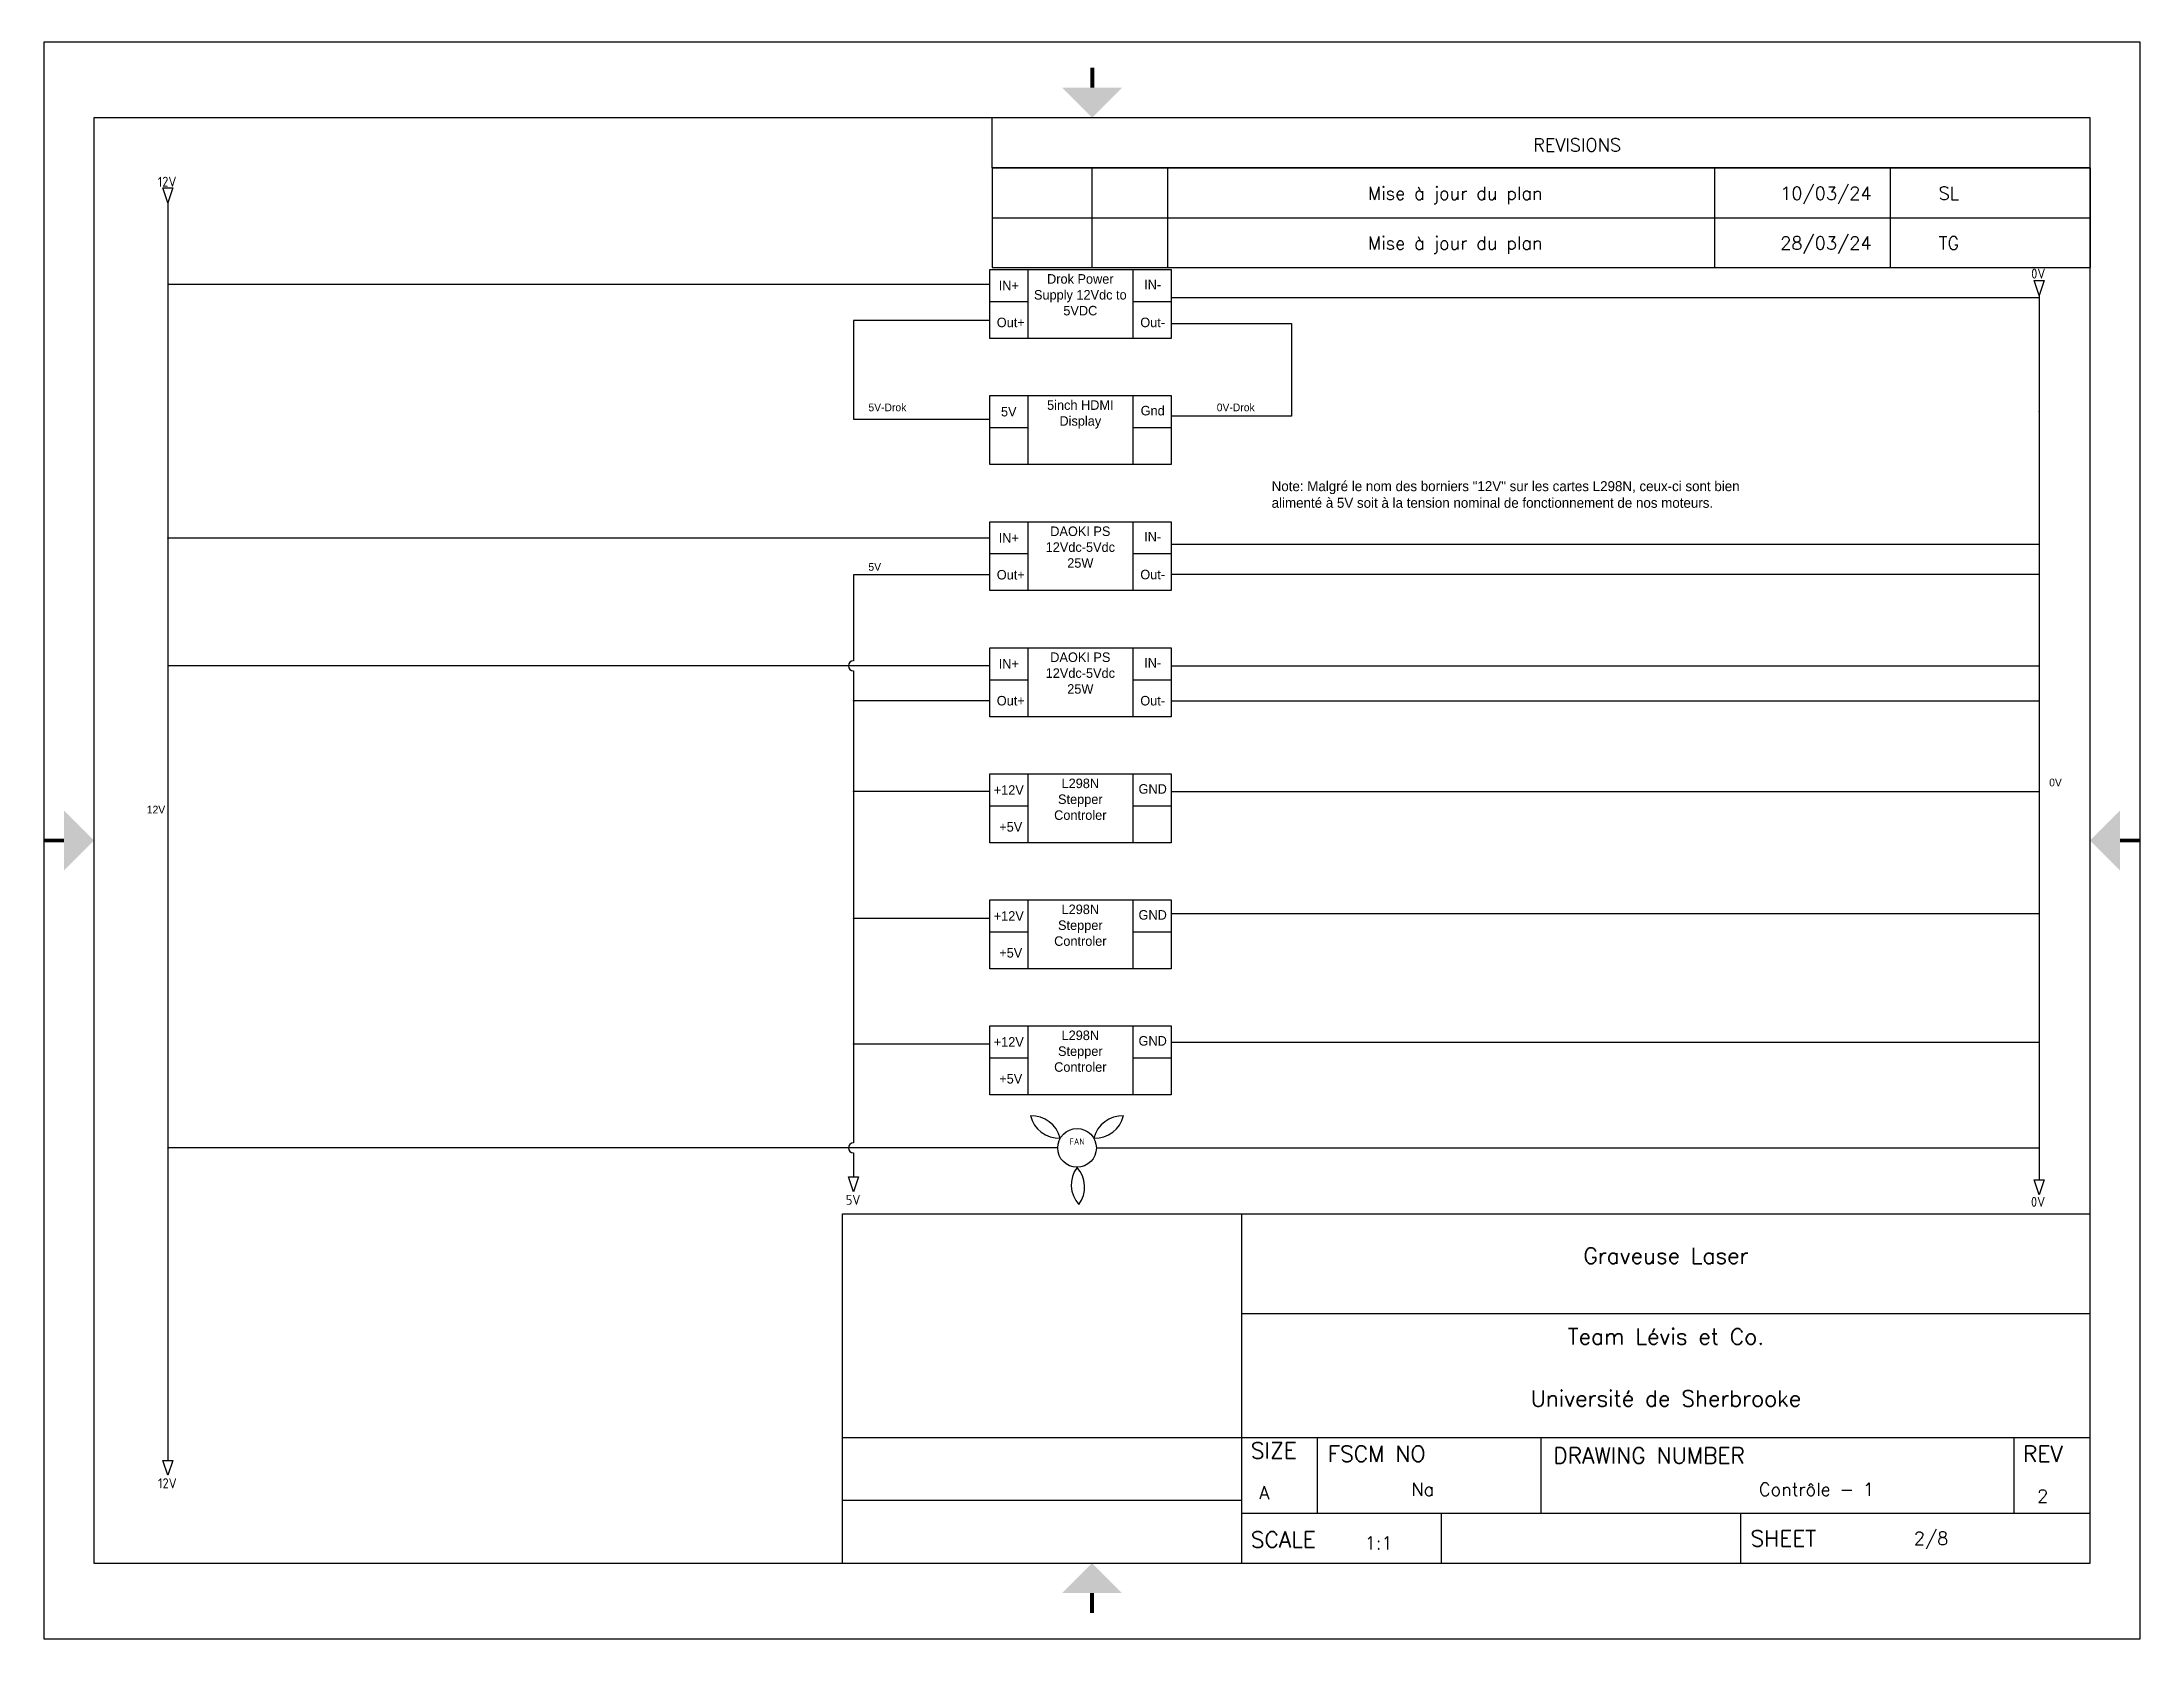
# Model space of a CAD drawing. Header units: inches. Extents: x -1 to 1051, y 0 to 800.
import ezdxf
from ezdxf.enums import TextEntityAlignment as Align

# ---------------------------------------------------------------- set-up
doc = ezdxf.new("R2010")
doc.units = ezdxf.units.IN
doc.header["$LTSCALE"] = 0.75
doc.header["$MEASUREMENT"] = 0
for name, color, linetype in [('BLK_20AWG', 7, 'Continuous'), ('MISC', 2, 'Continuous'), ('SYMS', 7, 'Continuous'), ('TB_LABELS', 1, 'Continuous'), ('Title Block', 7, 'Continuous'), ('Viewport', 7, 'Continuous'), ('XREF', 7, 'Continuous')]:
    doc.layers.add(name, color=color, linetype=linetype)
doc.styles.add('Roman', font='romans')
doc.styles.add('WD', font='romans.shx')
doc.styles.add('WD_IEC', font='isocp2.shx', dxfattribs={"width": 0.9, "height": 4})

# ---------------------------------------------------------------- blocks, each defined once
blk = doc.blocks.new('ANSI_border_A(L)')
for p, q in [((475, 737), (475, 762)), ((1025, 737), (475, 737))]:
    blk.add_line(p, q)
at = {"layer": 'Title Block'}
for p, q in [((0, 800), (0, 0)), ((1050, 800), (0, 800)), ((1050, 0), (1050, 800)), ((25, 762), (25, 38)), ((1025, 762), (25, 762)), ((1025, 38), (1025, 762)), ((25, 38), (1025, 38)), ((0, 0), (1050, 0))]:
    blk.add_line(p, q, dxfattribs=at)
at = {"layer": 'Title Block', "const_width": 2}
for points in [[(525.1, 787.1), (525.1, 777.1)], [(0, 400), (10, 400)], [(1050, 400), (1040, 400)], [(525, 13), (525, 23)]]:
    blk.add_lwpolyline(points, dxfattribs=at)
at = {"layer": 'Title Block'}
for points in [[(510.1, 777.1), (540.1, 777.1), (525.1, 762.1)], [(10, 385), (10, 415), (25, 400)], [(1040, 385), (1040, 415), (1025, 400)], [(510, 23), (540, 23), (525, 38)]]:
    blk.add_solid(points, dxfattribs=at)
at = {"layer": 'Title Block', "style": 'Roman'}
blk.add_text('REVISIONS', height=6.5, dxfattribs=at).set_placement((746, 745.2))
blk = doc.blocks.new('ANSI_REVblock_A')
blk.add_line((0, 0), (0, -0.25))
at = {"layer": 'Title Block'}
for p, q in [((-5.5, 0), (0, 0)), ((-5.5, 0), (-5.5, -0.25)), ((-5, -0.25), (-5, 0)), ((-4.62, -0.25), (-4.62, 0)), ((-1.88, -0.25), (-1.88, 0)), ((-1, -0.25), (-1, 0)), ((-5.5, -0.25), (0, -0.25))]:
    blk.add_line(p, q, dxfattribs=at)
at = {"style": 'WD'}
for tag, p in [('ZONE', (-5.391, -0.16)), ('REV', (-4.92, -0.16)), ('DESCRIPTION', (-3.618, -0.16)), ('DATE', (-1.552, -0.16)), ('APPROVED', (-0.759, -0.16))]:
    blk.add_attdef(tag, p, '', height=0.065, dxfattribs=at)
at = {"style": 'WD', "flags": 1}
blk.add_attdef('WD_TB', (-4.505, -0.154), '', height=0.03, dxfattribs=at)
blk = doc.blocks.new('ANSI_tblock_desc_A(L)')
for p, q in [((0, 0), (0, 1.75)), ((-6.25, 0), (0, 0))]:
    blk.add_line(p, q)
at = {"layer": 'Title Block'}
for p, q in [((-6.25, 1.75), (0, 1.75)), ((-6.25, 0), (-6.25, 1.75)), ((-4.25, 0), (-4.25, 1.75)), ((-4.25, 1.25), (0, 1.25)), ((-6.25, 0.63), (0, 0.63)), ((-3.87, 0.25), (-3.87, 0.63)), ((-2.75, 0.25), (-2.75, 0.63)), ((-0.38, 0.25), (-0.38, 0.63)), ((-6.25, 0.315), (-4.25, 0.315)), ((-4.25, 0.25), (0, 0.25)), ((-3.25, 0), (-3.25, 0.25)), ((-1.75, 0), (-1.75, 0.25))]:
    blk.add_line(p, q, dxfattribs=at)
at = {"color": 0, "style": 'Roman', "flags": 8}
for tag, p in [('FNAME', (-10.3, 5.12)), ('REVDATE', (-10.3, 2.62)), ('USER', (-10.3, -0.38))]:
    blk.add_attdef(tag, p, '', height=0.15, rotation=90, dxfattribs=at)
at = {"style": 'WD'}
for tag, p in [('PROJDESC', (-2.125, 1.5)), ('TITLE1', (-2.125, 1.095)), ('TITLE2', (-2.125, 0.785))]:
    blk.add_attdef(tag, text='', height=0.08, dxfattribs=at).set_placement(p, align=Align.CENTER)
for tag, p in [('SIZE', (-4.162, 0.32)), ('FSCM_NO', (-3.4, 0.337)), ('DWG_NO', (-1.659, 0.337)), ('REV', (-0.265, 0.303)), ('SCALE', (-3.634, 0.069)), ('SHEET', (-0.883, 0.092))]:
    blk.add_attdef(tag, p, '', height=0.065, dxfattribs=at)
at = {"style": 'WD', "flags": 1}
blk.add_attdef('WD_TB', (-5.57, 0.177), '', height=0.086, dxfattribs=at)
at = {"layer": 'TB_LABELS', "style": 'WD'}
for s, p in [('SIZE', (-4.204, 0.604)), ('FSCM NO', (-3.819, 0.588)), ('DRAWING NUMBER', (-2.689, 0.579)), ('REV', (-0.336, 0.588)), ('SCALE', (-4.204, 0.158)), ('SHEET', (-1.701, 0.164))]:
    blk.add_text(s, height=0.08, dxfattribs=at).set_placement(p, align=Align.TOP_LEFT)
blk = doc.blocks.new('HA1D2')
blk.add_lwpolyline([(0, 0), (-1.25, 3.75), (1.25, 3.75)], close=True)
at = {"style": 'WD_IEC'}
blk.add_attdef('XREF', text='', height=2.5, rotation=90, dxfattribs=at).set_placement((0, 5), align=Align.MIDDLE_LEFT)
at = {"style": 'WD_IEC', "flags": 1}
blk.add_attdef('SIGCODE', text='', height=1, dxfattribs=at).set_placement((-2.5, 1.8), align=Align.RIGHT)
blk.add_attdef('X8TERM01', (0, 0), '', height=0.32, dxfattribs=at)
at = {"style": 'WD_IEC', "flags": 8}
blk.add_attdef('WIRENO', text='', height=2.5, rotation=90, dxfattribs=at).set_placement((-1, -1.25), align=Align.RIGHT)
at = {"style": 'WD_IEC'}
blk.add_attdef('DESC1', text='', height=2.5, rotation=90, dxfattribs=at).set_placement((1, -1.25), align=Align.TOP_RIGHT)
blk = doc.blocks.new('HA1S4')
blk.add_lwpolyline([(0, -3.75), (-1.25, 0), (1.25, 0)], close=True)
at = {"style": 'WD_IEC', "flags": 8}
blk.add_attdef('WIRENO', (-1, 1.25), '', height=2.5, rotation=90, dxfattribs=at)
at = {"style": 'WD_IEC'}
blk.add_attdef('DESC1', text='', height=2.5, rotation=90, dxfattribs=at).set_placement((1, 1.25), align=Align.TOP_LEFT)
at = {"style": 'WD_IEC', "flags": 1}
blk.add_attdef('X2TERM01', (0, 0), '', height=0.32, dxfattribs=at)
blk.add_attdef('SIGCODE', text='', height=1, dxfattribs=at).set_placement((-2.5, -3.2), align=Align.RIGHT)
at = {"style": 'WD_IEC'}
blk.add_attdef('XREF', text='', height=2.5, rotation=90, dxfattribs=at).set_placement((0, -5), align=Align.MIDDLE_RIGHT)
blk = doc.blocks.new('WDDOT')
for radius in [0.03, 0.0187, 0.00929]:
    blk.add_circle((0, 0), radius)
blk = doc.blocks.new('HMO12')
blk.add_circle((0, 0), 7.5)
at = {"style": 'WD_IEC'}
for tag, p in [('INST', (-1.72, 18.46)), ('LOC', (-1.72, 14.96)), ('TAG1', (-1.72, 11.46)), ('DESC2', (-10, -16)), ('DESC1', (-10, -12.5)), ('RATING2', (-10, -26.5)), ('RATING1', (-10, -23)), ('DESC3', (-10, -19.5)), ('RATING3', (-10, -30))]:
    blk.add_attdef(tag, text='', height=2.5, dxfattribs=at).set_placement(p, align=Align.RIGHT)
for tag, p, height, flags in [('MFG', (9.92, 12.12), 1.5, 9), ('CAT', (9.92, 9.62), 1.5, 9), ('X4TERM01', (-7.5, 0), 0.32, 1), ('X2LINK', (0, 7.5), 0.32, 1), ('X1TERM02', (7.5, 0), 0.32, 1), ('TERM02', (7.66, 1), 2, 8), ('X8LINK', (0, -7.5), 0.32, 1), ('X0TERM03', (0, -7.5), 0.32, 1), ('ASSYCODE', (13.5, -4), 1, 1), ('FAMILY', (13.5, -5.5), 1, 1), ('CATDESC', (13.5, -7), 1, 1)]:
    blk.add_attdef(tag, p, '', height=height, dxfattribs=dict(at, flags=flags))
at = {"style": 'WD_IEC', "flags": 8}
blk.add_attdef('TERM01', text='', height=2, dxfattribs=at).set_placement((-8.07, 0.96), align=Align.RIGHT)
at = {"style": 'WD_IEC'}
for tag, p in [('M', (0, 1.25)), ('1~', (0.1, -3.75))]:
    blk.add_attdef(tag, text='', height=2.5, dxfattribs=at).set_placement(p, align=Align.CENTER)
at = {"lineweight": 15, "style": 'WD_IEC'}
for tag, p in [('XREF', (-10, -8.75)), ('WDTAGALT', (-10, -33.75))]:
    blk.add_attdef(tag, text='', height=2.5, dxfattribs=at).set_placement(p, align=Align.RIGHT)
at = {"linetype": 'Continuous', "style": 'WD_IEC'}
blk.add_attdef('TERM03', (1.25, -10), '', height=2, dxfattribs=at)

msp = doc.modelspace()

# ---------------------------------------------------------------- linework, layer by layer
for p, q in [((492.8, 686), (492.8, 651.5)), ((545.5, 686), (545.5, 651.5)), ((492.8, 669.9), (473.8, 669.9)), ((564.6, 669.9), (545.5, 669.9)), ((492.8, 651.5), (473.8, 651.5)), ((564.6, 651.5), (545.5, 651.5)), ((492.8, 622.9), (492.8, 588.3)), ((545.5, 622.9), (545.5, 588.3)), ((492.8, 606.7), (473.8, 606.7)), ((564.6, 606.7), (545.5, 606.7)), ((492.8, 588.3), (473.8, 588.3)), ((564.6, 588.3), (545.5, 588.3)), ((492.8, 559.7), (492.8, 525.2)), ((545.5, 559.7), (545.5, 525.2)), ((492.8, 543.6), (473.8, 543.6)), ((564.6, 543.6), (545.5, 543.6)), ((492.8, 525.2), (473.8, 525.2)), ((564.6, 525.2), (545.5, 525.2)), ((492.8, 496.5), (492.8, 462)), ((545.5, 496.5), (545.5, 462)), ((492.8, 480.4), (473.8, 480.4)), ((564.6, 480.4), (545.5, 480.4)), ((492.8, 462), (473.8, 462)), ((564.6, 462), (545.5, 462)), ((492.8, 433.4), (492.8, 398.8)), ((545.5, 433.4), (545.5, 398.8)), ((492.8, 417.2), (473.8, 417.2)), ((564.6, 417.2), (545.5, 417.2)), ((492.8, 398.8), (473.8, 398.8)), ((564.6, 398.8), (545.5, 398.8)), ((492.8, 370.3), (492.8, 335.7)), ((545.5, 370.3), (545.5, 335.7)), ((492.8, 354.1), (473.8, 354.1)), ((564.6, 354.1), (545.5, 354.1)), ((492.8, 335.7), (473.8, 335.7)), ((564.6, 335.7), (545.5, 335.7)), ((492.8, 307.2), (492.8, 272.6)), ((545.5, 307.2), (545.5, 272.6)), ((492.8, 291), (473.8, 291)), ((564.6, 291), (545.5, 291)), ((492.8, 272.6), (473.8, 272.6)), ((564.6, 272.6), (545.5, 272.6))]:
    msp.add_line(p, q)
for points in [[(473.8, 686), (564.6, 686), (564.6, 651.5), (473.8, 651.5)], [(473.8, 622.9), (564.6, 622.9), (564.6, 588.3), (473.8, 588.3)], [(473.8, 559.7), (564.6, 559.7), (564.6, 525.2), (473.8, 525.2)], [(473.8, 496.5), (564.6, 496.5), (564.6, 462), (473.8, 462)], [(473.8, 433.4), (564.6, 433.4), (564.6, 398.8), (473.8, 398.8)], [(473.8, 370.3), (564.6, 370.3), (564.6, 335.7), (473.8, 335.7)], [(473.8, 307.2), (564.6, 307.2), (564.6, 272.6), (473.8, 272.6)]]:
    msp.add_lwpolyline(points, close=True)
for centre, start, end in [((508.4, 265.5), 193.1997, 272.5899), ((494.8, 247.5), 13.1997, 92.5899), ((526.6, 265.5), 267.4101, 346.8003), ((540.2, 247.5), 87.4101, 166.8003), ((529.2, 227.5), 143.1997, 222.5899), ((506.7, 226.4), 323.1997, 42.5899)]:
    msp.add_arc(centre, 14.6, start, end)
at = {"layer": 'BLK_20AWG'}
for p, q in [((62, 719.5), (62, 94.5)), ((473.8, 678.5), (62, 678.5)), ((564.6, 672), (999.5, 672)), ((999.5, 673), (999.5, 230)), ((473.8, 660.5), (405.5, 660.5)), ((405.5, 660.5), (405.5, 656.5)), ((405.5, 656.5), (405.5, 611)), ((564.6, 659), (625, 659)), ((625, 659), (625, 612.5)), ((405.5, 611), (474, 611)), ((625, 612.5), (564.5, 612.5)), ((473.8, 551.5), (62, 551.5)), ((564.6, 548.5), (999.5, 548.5)), ((473.8, 533), (405.5, 533)), ((405.5, 533), (405.5, 490)), ((564.6, 533.5), (999.5, 533.5)), ((473.8, 487.5), (62, 487.5)), ((405.5, 485), (405.5, 248.5)), ((564.6, 487.5), (999.5, 487.5)), ((473.8, 470), (405.5, 470)), ((564.6, 470), (999.5, 470)), ((473.8, 424.5), (405.5, 424.5)), ((564.6, 424.5), (999.5, 424.5)), ((473.5, 361), (405.5, 361)), ((564.6, 363.5), (999.5, 363.5)), ((474, 298), (405.5, 298)), ((564.6, 299), (999.5, 299)), ((507.8, 246), (62, 246)), ((405.5, 243.5), (405.5, 231.5)), ((527.2, 246), (999.5, 246)), ((62, 94.5), (62, 89.5))]:
    msp.add_line(p, q, dxfattribs=at)
for centre in [(405.5, 487.5), (405.5, 246)]:
    msp.add_arc(centre, 2.54, 90, 270, dxfattribs=at)

# ---------------------------------------------------------------- block references
ref = msp.add_blockref('ANSI_REVblock_A', (1025, 737), dxfattribs=dict(xscale=100, yscale=100, zscale=100))
ref.add_attrib('DESCRIPTION', 'Mise à jour du plan', (663.2, 721), dxfattribs={"height": 6.5, "style": 'WD'})
ref.add_attrib('DATE', '10/03/24', (869.8, 721), dxfattribs={"height": 6.5, "style": 'WD'})
ref.add_attrib('APPROVED', 'SL', (949.1, 721), dxfattribs={"height": 6.5, "style": 'WD'})
ref = msp.add_blockref('ANSI_REVblock_A', (1025, 712), dxfattribs=dict(xscale=100, yscale=100, zscale=100))
ref.add_attrib('DESCRIPTION', 'Mise à jour du plan', (663.2, 696), dxfattribs={"height": 6.5, "style": 'WD'})
ref.add_attrib('DATE', '28/03/24', (869.8, 696), dxfattribs={"height": 6.5, "style": 'WD'})
ref.add_attrib('APPROVED', 'TG', (949.1, 696), dxfattribs={"height": 6.5, "style": 'WD'})
at = {"xscale": 100, "yscale": 100, "zscale": 100}
msp.add_blockref('ANSI_tblock_desc_A(L)', (1025, 38), dxfattribs=at).add_auto_attribs({'PROJDESC': 'Graveuse Laser', 'TITLE1': 'Team Lévis et Co.', 'TITLE2': 'Université de Sherbrooke', 'SIZE': 'A', 'FSCM_NO': 'Na', 'DWG_NO': 'Contrôle - 1', 'REV': '2', 'SCALE': '1:1', 'SHEET': '2/8'})
at = {"layer": 'SYMS'}
ref = msp.add_blockref('HA1D2', (62, 719.5), dxfattribs=dict(at, xscale=2, yscale=2, zscale=2))
ref.add_attrib('XREF', '12V', dxfattribs={"layer": 'XREF', "height": 5, "style": 'WD_IEC'}).set_placement((57, 730), align=Align.MIDDLE_LEFT)
ref = msp.add_blockref('HA1D2', (999.5, 673), dxfattribs=dict(at, xscale=2, yscale=2, zscale=2))
ref.add_attrib('XREF', '0V', dxfattribs={"layer": 'XREF', "height": 5, "style": 'WD_IEC'}).set_placement((995.5, 684), align=Align.MIDDLE_LEFT)
at = {"layer": 'SYMS', "xscale": 2, "yscale": 2, "zscale": 2}
for p in [(62, 678.5), (999.5, 677.5), (999.5, 615), (62, 551.5), (999.5, 548.5), (999.5, 533.5), (62, 487.5), (999.5, 487.5), (405.5, 470), (999.5, 470), (405.5, 424.5), (999.5, 424.5), (405.5, 361), (999.5, 363.5), (405.5, 298), (999.5, 299), (62, 246), (999.5, 246)]:
    msp.add_blockref('WDDOT', p, dxfattribs=at)
at = {"layer": 'SYMS'}
ref = msp.add_blockref('HMO12', (517.5, 246), dxfattribs=dict(at, xscale=1.291751138160037, yscale=1.291751138160037, zscale=1.291751138160037))
ref.add_attrib('M', 'FAN', dxfattribs={"layer": 'MISC', "color": 5, "height": 3.23, "style": 'WD_IEC'}).set_placement((517.5, 247.6), align=Align.CENTER)
ref = msp.add_blockref('HA1S4', (405.5, 231.5), dxfattribs=dict(at, xscale=2, yscale=2, zscale=2))
ref.add_attrib('XREF', '5V', dxfattribs={"layer": 'XREF', "height": 5, "style": 'WD_IEC'}).set_placement((409, 220), align=Align.MIDDLE_RIGHT)
ref = msp.add_blockref('HA1S4', (999.5, 230), dxfattribs=dict(at, xscale=2, yscale=2, zscale=2))
ref.add_attrib('XREF', '0V', dxfattribs={"layer": 'XREF', "height": 5, "style": 'WD_IEC'}).set_placement((1002.5, 219), align=Align.MIDDLE_RIGHT)
ref = msp.add_blockref('HA1S4', (62, 89.5), dxfattribs=dict(at, xscale=2, yscale=2, zscale=2))
ref.add_attrib('XREF', '12V', dxfattribs={"layer": 'XREF', "height": 5, "style": 'WD_IEC'}).set_placement((66.5, 78), align=Align.MIDDLE_RIGHT)
at = {"layer": 'Viewport'}
msp.add_blockref('ANSI_border_A(L)', (0, 0), dxfattribs=at)

# ---------------------------------------------------------------- texts
for s, width, gutter_width, heights, insert, char_height, attachment_point in [('\\pxqc;Drok Power Supply 12Vdc to 5VDC', 52.7, 23.8, [0], (492.8, 683.7), 4.768, 1), ('\\pxqc;IN+', 19.072, 23.8, [0], (483.3, 678), 4.77, 5), ('IN-', 19.072, 23.8, [0], (555.4, 678.5), 4.77, 5), ('Out+', 19.072, 23.8, [0], (484.3, 659.5), 4.77, 5), ('Out-', 19.072, 23.8, [0], (555.4, 659.5), 4.77, 5), ('\\pxqc;5inch HDMI\\PDisplay', 52.7, 23.8, [0], (492.8, 620.5), 4.768, 1), ('{\\C116;\\c3434259;5V-Drok}', 58.63, 27.7, [6.24], (413, 618.9), 3.873, 1), ('\\pxqc;5V', 19.072, 23.8, [0], (483.3, 614.8), 4.77, 5), ('Gnd', 19.072, 23.8, [0], (555.4, 615.3), 4.77, 5), ('{\\C116;\\c3434259;0V-Drok}', 58.63, 27.7, [6.24], (587.5, 618.9), 3.873, 1), ('\\pxqc;IN+', 19.072, 23.8, [0], (483.3, 551.6), 4.77, 5), ('\\pxqc;DAOKI PS\\P12Vdc-5Vdc\\P25W', 52.7, 23.8, [0], (492.8, 557.3), 4.768, 1), ('IN-', 19.072, 23.8, [0], (555.4, 552.2), 4.77, 5), ('{\\C116;\\c3434259;5V}', 58.63, 27.7, [6.24], (413, 539), 3.873, 1), ('Out+', 19.072, 23.8, [0], (484.3, 533.1), 4.77, 5), ('Out-', 19.072, 23.8, [0], (555.4, 533.2), 4.77, 5), ('\\pxqc;IN+', 19.072, 23.8, [0], (483.3, 488.5), 4.77, 5), ('\\pxqc;DAOKI PS\\P12Vdc-5Vdc\\P25W', 52.7, 23.8, [0], (492.8, 494.2), 4.768, 1), ('IN-', 19.072, 23.8, [0], (555.4, 489), 4.77, 5), ('Out+', 19.072, 23.8, [0], (484.3, 470), 4.77, 5), ('Out-', 19.072, 23.8, [0], (555.4, 470), 4.77, 5), ('\\pxqc;+12V', 19.072, 23.8, [0], (483.3, 425.3), 4.77, 5), ('\\pxqc;L298N\\PStepper\\PControler', 52.7, 23.8, [0], (492.8, 431), 4.768, 1), ('GND', 19.072, 23.8, [0], (555.4, 425.8), 4.77, 5), ('{\\C116;\\c3434259;0V}', 58.63, 27.7, [6.24], (1004.5, 431), 3.873, 1), ('{\\C116;\\c3434259;12V}', 58.63, 27.7, [6.24], (51.5, 417.4), 3.873, 1), ('+5V', 19.072, 23.8, [0], (484.3, 406.8), 4.77, 5), ('\\pxqc;+12V', 19.072, 23.8, [0], (483.3, 362.2), 4.77, 5), ('\\pxqc;L298N\\PStepper\\PControler', 52.7, 23.8, [0], (492.8, 367.9), 4.768, 1), ('GND', 19.072, 23.8, [0], (555.4, 362.7), 4.77, 5), ('+5V', 19.072, 23.8, [0], (484.3, 343.7), 4.77, 5), ('\\pxqc;+12V', 19.072, 23.8, [0], (483.3, 299.1), 4.77, 5), ('\\pxqc;L298N\\PStepper\\PControler', 52.7, 23.8, [0], (492.8, 304.8), 4.768, 1), ('GND', 19.072, 23.8, [0], (555.4, 299.6), 4.77, 5), ('+5V', 19.072, 23.8, [0], (484.3, 280.6), 4.77, 5)]:
    msp.add_mtext_dynamic_manual_height_columns(s, width=width, gutter_width=gutter_width, heights=heights, dxfattribs=dict(insert=insert, char_height=char_height, attachment_point=attachment_point))
at = {"layer": 'BLK_20AWG', "insert": (615, 580), "char_height": 5, "attachment_point": 1}
msp.add_mtext_dynamic_manual_height_columns('Note: Malgré le nom des borniers "12V" sur les cartes L298N, ceux-ci sont bien alimenté à 5V soit à la tension nominal de fonctionnement de nos moteurs.', width=254.025, gutter_width=25, heights=[71.2], dxfattribs=at)

doc.saveas('drawing.dxf')
